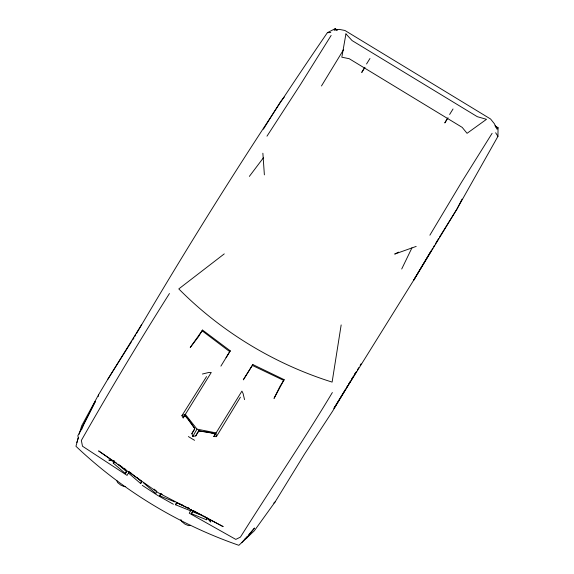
<?xml version="1.0" encoding="UTF-8"?>
<svg xmlns="http://www.w3.org/2000/svg" width="574" height="574" viewBox="0 0 574 574"><rect width="100%" height="100%" fill="white"/><g stroke="black" fill="none" stroke-linecap="round" stroke-linejoin="round"><path stroke-width="0.86" d="M345.534 389.201L333.932 408.379L413.459 280.571L456.94 209.094L497.945 136.347L498.045 127.715L494.982 125.85M341.164 324.934L332.116 382.105A313.49 260.072 28.5 0 1 178.794 288.916L224.262 253.88M98.333 396.426L98.613 394.668L107.79 379.306L141.541 324.733M78.286 437.539L75.955 446.285C122.427 490.339 178.363 524.313 238.856 545.3L254.296 530.828L275.104 501.941L304.485 454.149L332.518 411.328L356.44 371.493M79.248 434.209L81.637 425.886L98.613 394.668M76.859 442.525L78.394 437.453L77.806 435.853L95.349 401.47L83.79 424.258L81.429 430.026M114.068 460.857L113.207 463.046L125.426 473.586L126.273 471.433L118.567 464.753M129.007 471.548L128.433 473.005L140.652 483.552L141.498 481.399L136.999 477.503M174.761 501.877L159.708 495.843L160.555 493.69L162.141 494.322M191.429 509.353L190.64 510.817L175.587 504.79L176.433 502.63L182.783 505.163M207.314 518.293L206.518 519.757L191.472 513.73L192.319 511.578L199.451 514.419M191.214 509.36L189.284 513.206L235.806 539.402L240.427 537.106C270.77 488.754 302.972 441.514 332.36 392.53M206.518 519.757L207.099 518.3M401.714 269.005L411.938 247.875M202.557 330.064L190.224 347.485L198.41 336.823L202.557 330.064L230.253 350.829L226.056 357.702M252.847 364.562L243.34 379.773L252.847 364.562L284.13 379.651L279.983 386.402L274.02 398.421L284.13 379.651M462.063 199.128L456.94 209.094L439.447 237.162M128.433 473.005L127.076 475.401L82.477 446.206L81.357 440.423C109.598 390.801 138.922 341.781 169.459 293.515M134.868 336.371L135.758 334.814M136.641 333.279C196.688 230.927 260.259 130.549 327.381 32.675L335.144 28.7L337.44 30.092M206.554 376.594L181.908 415.676L183.156 417.915L211.254 372.476L208.584 372.526L202.407 374.026M240.42 397.179L216.405 436.642L213.822 436.556L241.919 391.116L243.082 393.491L244.538 399.633M198.941 430.744L195.72 435.917L192.785 436.391L191.888 433.585L194.794 428.541L187.684 418.195M195.72 435.917L198.626 430.873L208.936 432.236M192.785 436.391L196.997 429.122L185.273 414.234L181.908 415.676M364.447 67.825L361.728 72.46L364.978 67.273M447.512 118.316L444.793 122.944L448.043 117.763M429.876 235.189L461.474 182.36L492.119 133.297M357.358 369.965L358.736 367.661M360.12 365.365L361.039 363.837M346.459 387.672L347.851 385.369M348.784 383.834L350.176 381.531M351.568 379.227L352.96 376.931M354.352 374.628L355.277 373.093M431.906 249.604L432.789 248.14M433.679 246.684L434.561 245.22M435.444 243.763L438.536 238.655M321.469 85.971L343.675 49.5M220.897 366.133L230.253 350.829M263.43 129.136L280.449 101.82L284.238 97.085M107.79 379.306L131.676 341.365M366.549 63.979L369.972 58.483M125.426 473.586L126.789 471.405M140.652 483.552L141.563 482.095M183.156 417.915L184.663 415.49L187.82 418.668M191.888 433.585L194.651 429.158M159.708 495.843L161.072 493.662M213.822 436.556L215.329 434.131L210.443 432.595M175.587 504.79L176.95 502.602M191.472 513.73L193.287 510.81M449.614 114.47L453.037 108.974M331.133 35.444L300.489 84.507L266.975 136.181M132.601 339.98L133.979 337.914M113.207 463.046L114.664 461.001M249.353 176.397L263.509 157.663M241.676 542.703L247.48 536.102M248.657 534.76L254.533 528.03L246.454 538.362L245.127 538.792M273.784 503.068L275.104 501.941M398.607 252.129L394.697 254.074L416.186 246.411M125.684 486.465L124.371 486.673L120.755 485.095L117.598 482.555L116.759 480.538M190.468 525.339L188.502 525.648L184.878 524.069L181.721 521.529L180.882 519.513M327.381 32.675L330.76 32.539M210.658 432.459L212.373 432.688M113.2 460.721L108.852 460.039L113.709 461.231M198.626 430.873L215.487 433.657M196.997 429.122L215.939 432.875L216.405 436.642M495.757 127.012L498.045 127.715L497.034 129.25L494.35 123.711L490.576 119.005L344.924 30.472L339.119 29.36L334.133 30.243L335.144 28.7L336.759 30.235M201.043 515.05L205.004 516.629M176.433 502.63L189.341 508.571M252.409 365.451L283.757 380.426M187.892 507.667L189.42 508.485M193.244 510.544L202.428 515.481M203.964 516.299L223.178 526.623L158.187 492.7L98.606 450.906L116.572 463.182M173.405 504.266L157.52 495.326L142.302 485.36M188.372 436.563L194.55 440.315M118.007 464.165L122.298 467.1M123.733 468.075L125.878 469.539M130.886 472.969L129.459 471.986L141.498 481.399M202.177 330.839L229.822 351.726M143.651 482.971L155.877 493.518L156.724 491.366L154.155 489.134M207.02 517.942L210.794 521.996L208.362 518.839M184.821 415.024L194.794 428.541M495.635 132.752L497.945 136.347M262.87 153.222L264.377 174.862M345.943 33.888L341.831 57.206L349.2 58.699L462.206 127.385L467.057 133.319L486.501 119.32L477.295 116.687L352.07 40.567L345.943 33.888M431.024 251.06L413.459 280.571L431.024 251.06"/></g></svg>
